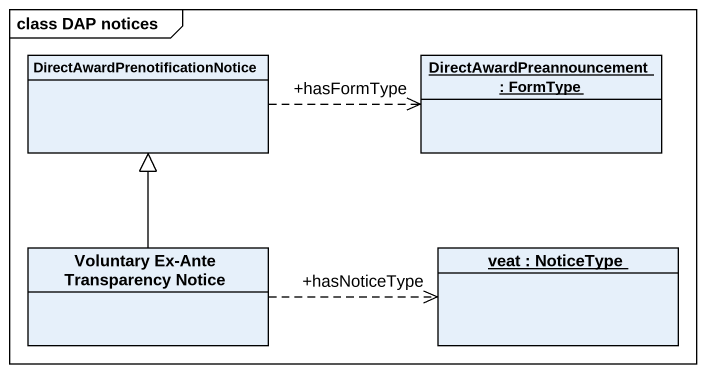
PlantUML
@startuml
mainframe class DAP notices
hide circle
hide empty members
class "DirectAwardPrenotificationNotice" as DirectAwardPrenotificationNo
object "DirectAwardPreannouncement : FormType" as DirectAwardPreannouncement
class "Voluntary Ex-Ante Transparency Notice" as Voluntary_Ex_Ante
object "veat : NoticeType" as veat
DirectAwardPrenotificationNo .right.> "+hasFormType" DirectAwardPreannouncement
Voluntary_Ex_Ante -up-|> DirectAwardPrenotificationNo
Voluntary_Ex_Ante .right.> "+hasNoticeType" veat
@enduml
